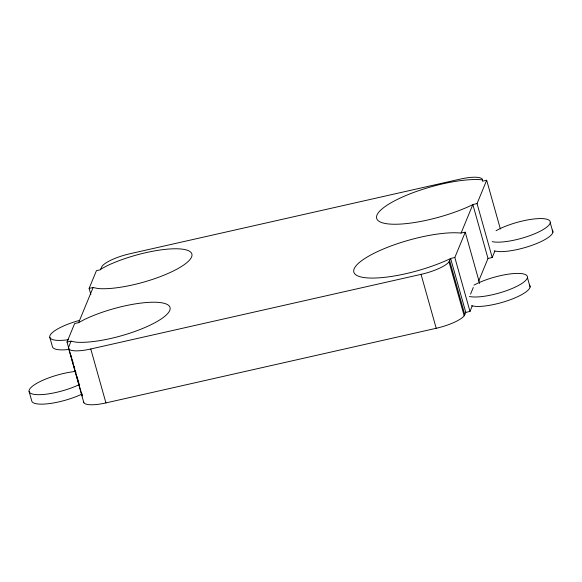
<?xml version="1.0" encoding="UTF-8"?>
<svg xmlns="http://www.w3.org/2000/svg" width="582" height="582" viewBox="0 0 582 582"><rect width="100%" height="100%" fill="white"/><g stroke="black" fill="none" stroke-linecap="round" stroke-linejoin="round"><path stroke-width="0.87" d="M67.017 342.041L74.641 323.548L78.628 322.646L85.03 319.198A54.723 14.07 -15.7 0 1 159.126 302.458A54.723 14.07 -15.7 0 1 149.676 325.374A54.723 14.07 -15.7 0 1 75.58 342.114L71.004 341.139L67.017 342.041L82.178 395.964M90.843 294.492L89.126 288.403L96.437 270.666L100.431 269.764L102.09 266.214A26.496 6.809 -15.7 0 1 130.048 253.716L460.333 179.089A26.496 6.809 -15.7 0 1 482.442 179.365L482.463 181.198L486.676 180.245L500.367 228.952M71.004 341.139L68.436 347.854L83.823 402.635A26.496 6.809 -15.7 0 0 105.931 402.911L436.216 328.284A26.496 6.809 -15.7 0 0 457.605 320.675L459.802 319.402A26.496 6.809 -15.7 0 0 464.174 315.786L465.775 312.381L450.621 258.459L454.826 257.506L465.258 232.203L460.457 233.026A61.779 15.889 -15.7 0 0 376.809 251.933A61.779 15.889 -15.7 0 0 366.143 277.803A61.779 15.889 -15.7 0 0 449.791 258.903L450.621 258.459L449.02 261.864A26.496 6.809 -15.7 0 1 444.641 265.479L442.451 266.745A26.496 6.809 -15.7 0 1 421.055 274.362L90.77 348.989A26.496 6.809 -15.7 0 1 68.669 348.713M78.628 322.646L93.12 287.501L97.82 288.505A54.49 14.012 -15.7 0 0 171.603 271.83A54.49 14.012 -15.7 0 0 181.009 249.009A54.49 14.012 -15.7 0 0 107.234 265.683L100.65 269.233M461.046 233.156L472.846 204.537L477.058 203.591L486.676 180.245M470.554 294.114L473.29 287.479M478.622 281.208L488 258.459L472.846 204.537L471.376 205.33A60.972 15.678 -15.7 0 1 388.827 223.983A60.972 15.678 -15.7 0 1 399.347 198.447A60.972 15.678 -15.7 0 1 481.903 179.794L482.594 179.94M465.775 312.381L469.987 311.428L472.264 305.906M488 258.459L492.212 257.513L494.882 251.038M81.902 394.021L79.872 395.04A32.163 8.272 -15.7 0 1 31.763 400.976L29.1 391.504M89.126 288.403L93.12 287.501M494.234 250.951L498.825 251.599A32.163 8.272 -15.7 0 0 535.986 243.8A32.163 8.272 -15.7 0 0 552.267 230.13M471.42 305.783L476.003 306.43A32.163 8.272 -15.7 0 0 513.164 298.631A32.163 8.272 -15.7 0 0 529.445 284.962M550.237 222.724L552.9 232.196M527.416 277.556L530.078 287.028M477.058 203.591L492.212 257.513M465.258 232.203L479.684 283.514M454.826 257.506L469.987 311.428M449.66 260.787L464.814 314.709M449.02 261.864L464.174 315.786M421.055 274.362L436.216 328.284M90.77 348.989L105.931 402.911M71.084 355.573L71.819 358.185M72.306 359.923L73.041 362.535M74.023 366.013L74.751 368.624M75.245 370.363L75.973 372.967M76.955 376.445L78.177 380.795M78.665 382.534L79.399 385.146M81.596 392.974L82.331 395.585M49.776 337.24L52.438 346.705A32.163 8.272 -15.7 0 0 68.669 349.484M83.59 401.776L83.823 402.635M79.661 384.433A32.163 8.272 -15.7 0 1 38.514 394.691A32.163 8.272 -15.7 0 1 35.335 384.185A32.163 8.272 -15.7 0 1 75.725 371.411M68.538 339.692A32.163 8.272 -15.7 0 1 50.176 335.145A32.163 8.272 -15.7 0 1 78.876 320.566M496.024 230.741A32.163 8.272 -15.7 0 1 542.271 218.606A32.163 8.272 -15.7 0 1 537.39 232.582A32.163 8.272 -15.7 0 1 492.212 241.639M473.995 285.136A32.163 8.272 -15.7 0 1 519.966 273.467A32.163 8.272 -15.7 0 1 514.255 287.559A32.163 8.272 -15.7 0 1 469.39 296.478"/></g></svg>
